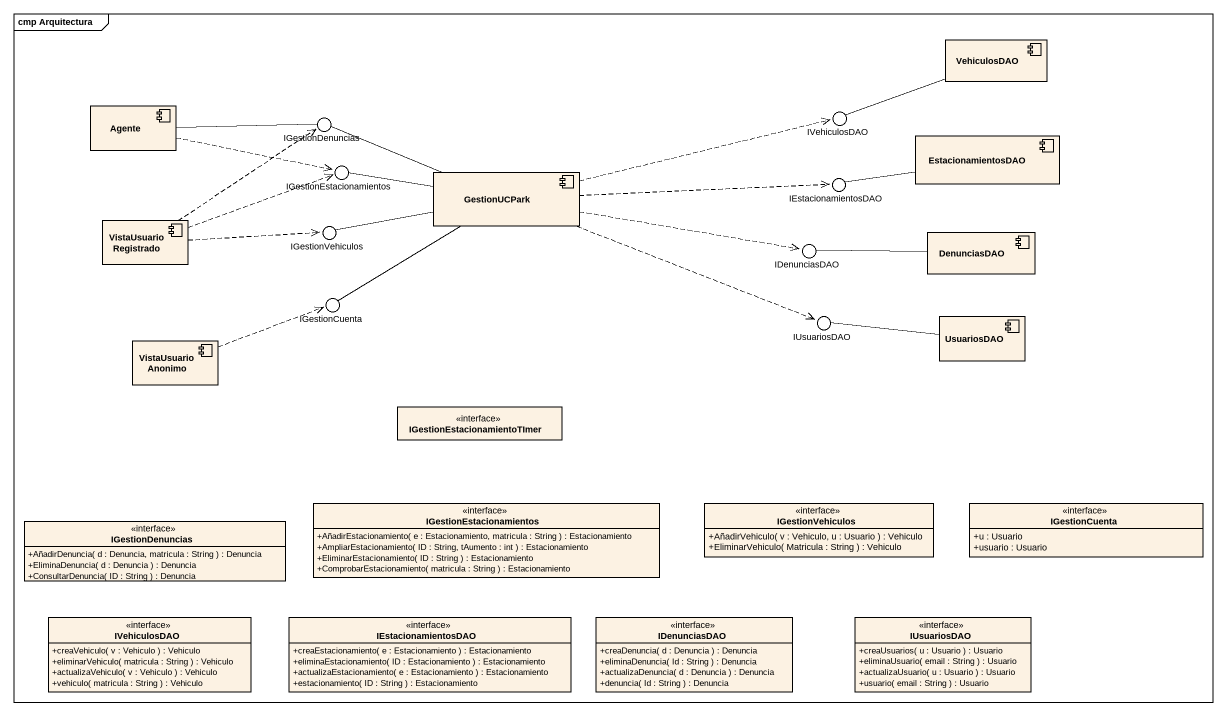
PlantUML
@startuml
mainframe cmp Arquitectura
allowmixing
hide circle
hide empty members
skinparam classAttributeIconSize 0
component VehiculosDAO
component Agente
() IGestionDenuncias
() IVehiculosDAO
component EstacionamientosDAO
() IGestionEstacionamientos
component GestionUCPark
() IEstacionamientosDAO
component VistaUsuarioRegistrado
() IGestionVehiculos
() IDenunciasDAO
component DenunciasDAO
() IGestionCuenta
() IUsuariosDAO
component UsuariosDAO
component VistaUsuarioAnonimo
interface IGestionEstacionamientoTImer
interface "IGestionDenuncias" as IGestionDenuncias_2 {
  +AñadirDenuncia( d : Denuncia, matricula : String ) : Denuncia
  +EliminaDenuncia( d : Denuncia ) : Denuncia
  +ConsultarDenuncia( ID : String ) : Denuncia
}
interface "IGestionEstacionamientos" as IGestionEstacionamientos_2 {
  +AñadirEstacionamiento( e : Estacionamiento, matricula : String ) : Estacionamiento
  +AmpliarEstacionamiento( ID : String, tAumento : int ) : Estacionamiento
  +EliminarEstacionamiento( ID : String ) : Estacionamiento
  +ComprobarEstacionamiento( matricula : String ) : Estacionamiento
}
interface "IGestionVehiculos" as IGestionVehiculos_2 {
  +AñadirVehiculo( v : Vehiculo, u : Usuario ) : Vehiculo
  +EliminarVehiculo( Matricula : String ) : Vehiculo
}
interface "IGestionCuenta" as IGestionCuenta_2 {
  +u : Usuario
  +usuario : Usuario
}
interface "IVehiculosDAO" as IVehiculosDAO_2 {
  +creaVehiculo( v : Vehiculo ) : Vehiculo
  +eliminarVehiculo( matricula : String ) : Vehiculo
  +actualizaVehiculo( v : Vehiculo ) : Vehiculo
  +vehiculo( matricula : String ) : Vehiculo
}
interface "IEstacionamientosDAO" as IEstacionamientosDAO_2 {
  +creaEstacionamiento( e : Estacionamiento ) : Estacionamiento
  +eliminaEstacionamiento( ID : Estacionamiento ) : Estacionamiento
  +actualizaEstacionamiento( e : Estacionamiento ) : Estacionamiento
  +estacionamiento( ID : String ) : Estacionamiento
}
interface "IDenunciasDAO" as IDenunciasDAO_2 {
  +creaDenuncia( d : Denuncia ) : Denuncia
  +eliminaDenuncia( Id : String ) : Denuncia
  +actualizaDenuncia( d : Denuncia ) : Denuncia
  +denuncia( Id : String ) : Denuncia
}
interface "IUsuariosDAO" as IUsuariosDAO_2 {
  +creaUsuarios( u : Usuario ) : Usuario
  +eliminaUsuario( email : String ) : Usuario
  +actualizaUsuario( u : Usuario ) : Usuario
  +usuario( email : String ) : Usuario
}
VehiculosDAO -left- IVehiculosDAO
Agente -right- IGestionDenuncias
Agente .right.> IGestionEstacionamientos
EstacionamientosDAO -left- IEstacionamientosDAO
GestionUCPark -left- IGestionDenuncias
GestionUCPark .right.> IVehiculosDAO
GestionUCPark -left- IGestionEstacionamientos
GestionUCPark .right.> IEstacionamientosDAO
GestionUCPark -left- IGestionVehiculos
GestionUCPark .right.> IDenunciasDAO
GestionUCPark -- IGestionCuenta
GestionUCPark .right.> IUsuariosDAO
VistaUsuarioRegistrado .up.> IGestionDenuncias
VistaUsuarioRegistrado .right.> IGestionEstacionamientos
VistaUsuarioRegistrado .right.> IGestionVehiculos
DenunciasDAO -left- IDenunciasDAO
UsuariosDAO -left- IUsuariosDAO
VistaUsuarioAnonimo .right.> IGestionCuenta
@enduml
